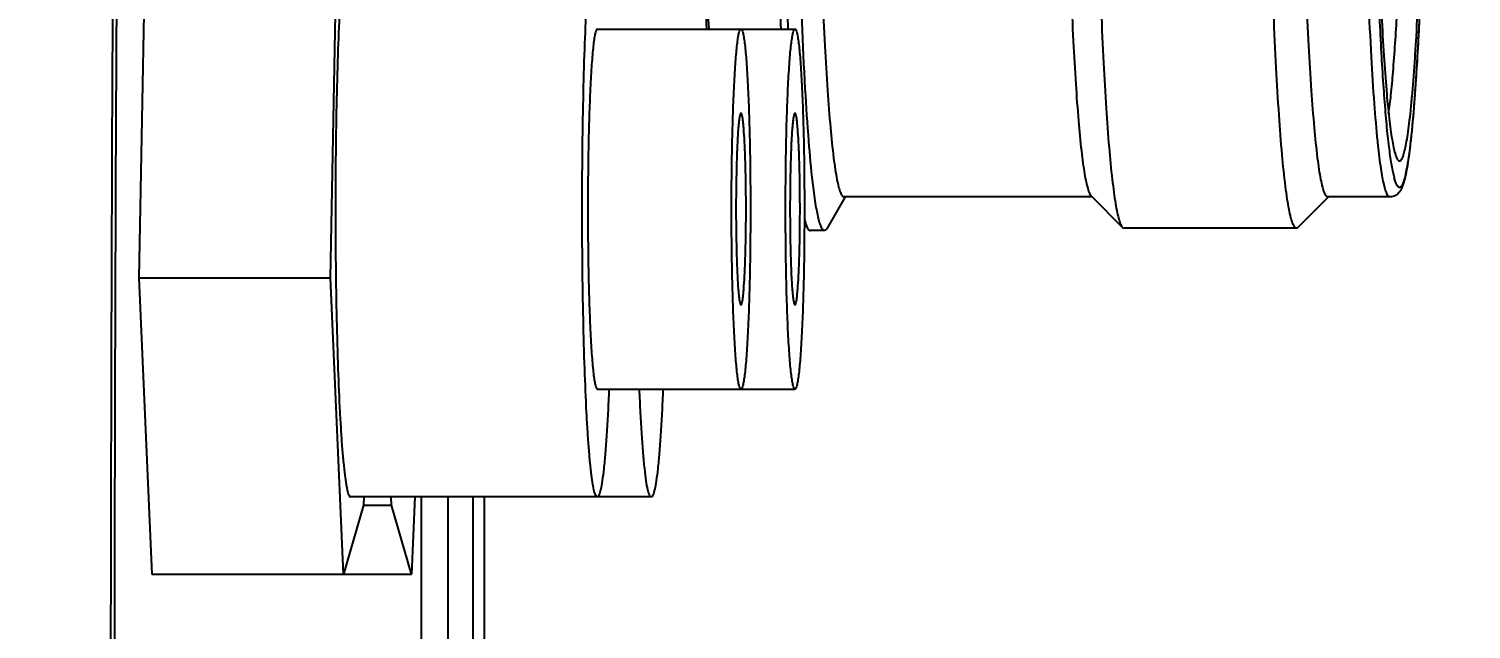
# Model space of a CAD drawing. Header units: millimetres. Extents: x 5828 to 6704, y 123 to 421.
# Drawn here: x 6614.649 to 6616.653, y 234.716 to 235.549 of the extents above; entities that cross this region are included whole.
import ezdxf

# ---------------------------------------------------------------- set-up
doc = ezdxf.new("R2010")
doc.units = ezdxf.units.MM
for name, color, linetype in [('外形图', 7, 'Continuous'), ('尺寸标注', 7, 'Continuous'), ('运动范围', 7, 'Continuous')]:
    doc.layers.add(name, color=color, linetype=linetype)
doc.styles.add('微软雅黑', font='msyh.ttc', dxfattribs={"height": 1.5})
doc.dimstyles.new('尺寸标注_1_15比例', dxfattribs={"dimtxt": 1.5, "dimasz": 1.25, "dimexe": 0.5, "dimexo": 0.4, "dimgap": 0.5, "dimtad": 1, "dimdec": 1, "dimlfac": 15, "dimdsep": 46, "dimtxsty": '微软雅黑', "dimcen": 0.09, "dimadec": 0, "dimazin": 0, "dimtp": 0.01, "dimtm": 0.01, "dimtfac": 1, "dimtdec": 1, "dimtofl": 0, "dimtmove": 0, "dimatfit": 3, "dimfxl": 1, "dimtolj": 1, "dimarcsym": 0})

# ---------------------------------------------------------------- blocks, each defined once
blk = doc.blocks.new('*D964')
at = {"layer": 'Defpoints', "color": 0}
for p in [(6599.8696, 245.0776), (6642.7754, 240.6831), (6560.7519, 234.3658), (6606.9481, 234.3718), (6651.9644, 234.3658)]:
    blk.add_point(p, dxfattribs=at)
at = {"layer": '尺寸标注', "color": 0, "lineweight": -2}
blk.add_arc((6606.914, 234.3658), 12.8206, 15.57922, 174.41148, dxfattribs=at)
at = {"layer": '尺寸标注', "color": 0}
for points in [[(6619.0604, 237.7629), (6619.4668, 237.8551), (6619.5402, 236.59)], [(6593.9463, 235.6245), (6594.3625, 235.6042), (6594.0935, 234.3658)]]:
    blk.add_solid(points, dxfattribs=at)
at = {"layer": '尺寸标注', "color": 0, "insert": (6607.3758, 248.4579), "char_height": 1.5, "attachment_point": 5, "rotation": 358.1233, "style": '微软雅黑'}
blk.add_mtext('\\A1;-\\A1;170%%d', dxfattribs=at)

msp = doc.modelspace()

# ---------------------------------------------------------------- linework, layer by layer
at = {"layer": '外形图'}
for p, q in [((6614.8111, 235.7104), (6614.8015, 235.2033)), ((6615.0678, 235.2033), (6615.0774, 235.7104)), ((6615.4384, 235.5491), (6615.7132, 235.5491)), ((6616.5231, 235.3916), (6616.523, 235.3927)), ((6615.7829, 235.3158), (6615.7579, 235.2723)), ((6616.1261, 235.3158), (6615.7812, 235.3158)), ((6616.1251, 235.3168), (6616.1683, 235.2735)), ((6616.4538, 235.3153), (6616.4121, 235.2735)), ((6616.5399, 235.3158), (6616.4533, 235.3158)), ((6615.7543, 235.2691), (6615.7343, 235.2691)), ((6616.1683, 235.2735), (6616.1704, 235.2725)), ((6616.41, 235.2725), (6616.1704, 235.2725)), ((6614.8015, 235.2033), (6615.0678, 235.2033)), ((6614.8015, 235.2033), (6614.8197, 234.792)), ((6615.086, 234.792), (6615.0678, 235.2033)), ((6615.4384, 235.0491), (6615.7132, 235.0491)), ((6615.1138, 234.8878), (6615.086, 234.792)), ((6615.5135, 234.8991), (6615.0956, 234.8991)), ((6615.114, 234.8991), (6615.1138, 234.8878)), ((6615.1138, 234.8878), (6615.1524, 234.8878)), ((6615.1524, 234.8878), (6615.1522, 234.8991)), ((6615.1801, 234.792), (6615.1524, 234.8878)), ((6615.1849, 234.8991), (6615.1801, 234.792)), ((6615.1939, 234.8991), (6615.1939, 234.1791)), ((6615.2312, 234.1791), (6615.2312, 234.8991)), ((6615.2657, 234.8991), (6615.2657, 234.1791)), ((6615.2814, 234.8991), (6615.2814, 234.1791)), ((6614.8197, 234.792), (6615.1801, 234.792))]:
    msp.add_line(p, q, dxfattribs=at)
for centre, radius, start, end in [((6869.0406, 234.3658), 254.2786, 179.349058, 180.650944), ((6867.1495, 234.3658), 252.3822, 179.349108, 180.650894), ((6867.1323, 234.3658), 252.365, 179.349137, 180.650872), ((6623.4675, 235.8849), 7.8845, 181.70142, 182.4429), ((6622.8971, 235.8891), 7.3117, 181.82197, 182.66549), ((6622.8329, 235.8869), 7.1474, 181.82023, 182.71057), ((6624.0368, 235.9014), 8.3409, 181.7217, 182.4226)]:
    msp.add_arc(centre, radius, start, end, dxfattribs=at)
for points, knots in [([(6616.5851, 236.3841), (6616.5863, 236.3424), (6616.5883, 236.256), (6616.5899, 236.1237), (6616.5902, 235.9879), (6616.589, 235.8539), (6616.587, 235.7456), (6616.5846, 235.6636), (6616.5826, 235.6071), (6616.5803, 235.5546), (6616.5777, 235.5067), (6616.5749, 235.4639), (6616.572, 235.4265), (6616.5689, 235.3949), (6616.566, 235.3723), (6616.5636, 235.3574), (6616.5619, 235.3487), (6616.5601, 235.3415), (6616.5584, 235.336), (6616.5569, 235.3325), (6616.5556, 235.3305), (6616.5547, 235.3296), (6616.5537, 235.3291), (6616.5523, 235.3291), (6616.5505, 235.3307), (6616.5489, 235.3338), (6616.5471, 235.3385), (6616.5454, 235.3448), (6616.5437, 235.3527), (6616.542, 235.3623), (6616.5403, 235.3734), (6616.5386, 235.3862), (6616.5363, 235.4062), (6616.5337, 235.435), (6616.5307, 235.4737), (6616.528, 235.5178), (6616.5255, 235.5669), (6616.5233, 235.6204), (6616.522, 235.6575), (6616.5214, 235.6767)], [0, 0, 0, 0, 0.088903, 0.183932, 0.281462, 0.377772, 0.469186, 0.511957, 0.55222, 0.58959, 0.623713, 0.654265, 0.680959, 0.703545, 0.721822, 0.729296, 0.735642, 0.740855, 0.744939, 0.747921, 0.749026, 0.749905, 0.750613, 0.751252, 0.752808, 0.755248, 0.758755, 0.763381, 0.76914, 0.776031, 0.784044, 0.793165, 0.803376, 0.826973, 0.85462, 0.88606, 0.920997, 0.959097, 1, 1, 1, 1]), ([(6616.5851, 236.3845), (6616.5868, 236.3278), (6616.5892, 236.2101), (6616.5904, 236.0316), (6616.5894, 235.8806), (6616.5873, 235.763), (6616.5852, 235.6808), (6616.5826, 235.6045), (6616.5794, 235.5356), (6616.5759, 235.4752), (6616.5724, 235.4306), (6616.5694, 235.3999), (6616.5672, 235.3808), (6616.565, 235.3644), (6616.5626, 235.3506), (6616.5601, 235.3393), (6616.5576, 235.3313), (6616.5551, 235.3257), (6616.5523, 235.3214), (6616.5474, 235.3172), (6616.5426, 235.3158), (6616.5399, 235.3158)], [0, 0, 0, 0, 0.157726, 0.326922, 0.496058, 0.57698, 0.653612, 0.724647, 0.788884, 0.845249, 0.892827, 0.913089, 0.930913, 0.946265, 0.959164, 0.969732, 0.978393, 0.982403, 0.986765, 0.992461, 1, 1, 1, 1]), ([(6616.5514, 235.3667), (6616.5517, 235.3664), (6616.5524, 235.3659), (6616.5537, 235.3657), (6616.5549, 235.3665), (6616.5566, 235.3686), (6616.5585, 235.3732), (6616.5606, 235.3806), (6616.5627, 235.3907), (6616.5648, 235.4035), (6616.5669, 235.4188), (6616.5689, 235.4367), (6616.5709, 235.4571), (6616.5727, 235.4799), (6616.5746, 235.5049), (6616.5769, 235.5426), (6616.5796, 235.5945), (6616.5823, 235.6621), (6616.5845, 235.7358), (6616.5863, 235.8144), (6616.5874, 235.8966), (6616.5883, 236.0095), (6616.5879, 236.1492), (6616.5861, 236.2606), (6616.5848, 236.315)], [0, 0, 0, 0, 0.001432, 0.002612, 0.003947, 0.005739, 0.011144, 0.019221, 0.030038, 0.043589, 0.059837, 0.078725, 0.100182, 0.124125, 0.150457, 0.179071, 0.242672, 0.313885, 0.39154, 0.474356, 0.560967, 0.649941, 0.829085, 1, 1, 1, 1]), ([(6616.5381, 235.4317), (6616.5393, 235.4402), (6616.5416, 235.4594), (6616.5458, 235.5052), (6616.5503, 235.5757), (6616.5546, 235.6738), (6616.5577, 235.7869), (6616.5597, 235.9103), (6616.5605, 236.0803), (6616.5591, 236.2085), (6616.5571, 236.2933)], [0, 0, 0, 0, 0.030029, 0.066988, 0.160144, 0.275663, 0.408755, 0.553882, 0.704998, 1, 1, 1, 1]), ([(6615.0956, 235.6991), (6615.0946, 235.6991), (6615.0934, 235.6972), (6615.0924, 235.6946), (6615.0909, 235.6894), (6615.0892, 235.6808), (6615.0873, 235.6675), (6615.0855, 235.6508), (6615.0838, 235.6307), (6615.0822, 235.6074), (6615.0801, 235.5706), (6615.0779, 235.5185), (6615.076, 235.4503), (6615.0749, 235.3762), (6615.0745, 235.2991), (6615.0749, 235.2221), (6615.076, 235.148), (6615.0779, 235.0797), (6615.0801, 235.0277), (6615.0822, 234.9909), (6615.0838, 234.9676), (6615.0855, 234.9475), (6615.0873, 234.9307), (6615.0892, 234.9175), (6615.0909, 234.9089), (6615.0924, 234.9037), (6615.0934, 234.9011), (6615.0946, 234.8991), (6615.0956, 234.8991)], [0, 0, 0, 0, 0.003501, 0.006748, 0.011109, 0.023229, 0.039854, 0.060858, 0.086056, 0.115215, 0.14806, 0.223527, 0.309581, 0.402931, 0.5, 0.597069, 0.690419, 0.776473, 0.85194, 0.884785, 0.913944, 0.939142, 0.960146, 0.976771, 0.988891, 0.993252, 0.996499, 1, 1, 1, 1]), ([(6615.4384, 234.8991), (6615.4375, 234.8991), (6615.4363, 234.9011), (6615.4352, 234.9037), (6615.4337, 234.9089), (6615.4321, 234.9175), (6615.4302, 234.9307), (6615.4284, 234.9475), (6615.4267, 234.9676), (6615.425, 234.9909), (6615.4229, 235.0277), (6615.4208, 235.0797), (6615.4189, 235.148), (6615.4178, 235.2221), (6615.4174, 235.2991), (6615.4178, 235.3762), (6615.4189, 235.4503), (6615.4208, 235.5185), (6615.4229, 235.5706), (6615.425, 235.6074), (6615.4267, 235.6307), (6615.4284, 235.6508), (6615.4302, 235.6675), (6615.4321, 235.6808), (6615.4337, 235.6894), (6615.4352, 235.6946), (6615.4363, 235.6972), (6615.4375, 235.6991), (6615.4384, 235.6991)], [0, 0, 0, 0, 0.003501, 0.006748, 0.011109, 0.023229, 0.039854, 0.060858, 0.086056, 0.115215, 0.14806, 0.223527, 0.309581, 0.40293, 0.5, 0.597069, 0.690418, 0.776473, 0.85194, 0.884785, 0.913944, 0.939142, 0.960146, 0.976771, 0.988891, 0.993252, 0.996499, 1, 1, 1, 1]), ([(6616.523, 235.6991), (6616.5237, 235.6761), (6616.5252, 235.6322), (6616.528, 235.5697), (6616.5311, 235.5143), (6616.5345, 235.4669), (6616.5378, 235.4328), (6616.5406, 235.4101), (6616.5426, 235.3966), (6616.5447, 235.3855), (6616.5467, 235.3769), (6616.5487, 235.3709), (6616.5504, 235.3677), (6616.5514, 235.3667)], [0, 0, 0, 0, 0.2064, 0.394294, 0.560816, 0.703423, 0.819972, 0.867928, 0.908777, 0.942397, 0.968728, 0.987816, 1, 1, 1, 1]), ([(6615.7487, 235.6741), (6615.7495, 235.6482), (6615.7512, 235.5987), (6615.7544, 235.5286), (6615.758, 235.4671), (6615.7619, 235.4153), (6615.7657, 235.3786), (6615.7689, 235.3548), (6615.7712, 235.3412), (6615.7735, 235.3305), (6615.7756, 235.3235), (6615.7774, 235.3194), (6615.7787, 235.3171), (6615.7802, 235.3158), (6615.7812, 235.3158)], [0, 0, 0, 0, 0.215491, 0.410425, 0.581504, 0.725842, 0.841041, 0.887123, 0.925291, 0.955446, 0.977588, 0.985724, 0.992006, 1, 1, 1, 1]), ([(6616.1251, 235.3168), (6616.1241, 235.3178), (6616.1223, 235.3212), (6616.1202, 235.3278), (6616.118, 235.337), (6616.1158, 235.3489), (6616.1136, 235.3634), (6616.1106, 235.3879), (6616.1071, 235.4245), (6616.1034, 235.4754), (6616.1, 235.535), (6616.097, 235.6021), (6616.0954, 235.6494), (6616.0946, 235.6741)], [0, 0, 0, 0, 0.012183, 0.03127, 0.0576, 0.091219, 0.132067, 0.180023, 0.296572, 0.43918, 0.605702, 0.793598, 1, 1, 1, 1]), ([(6616.4208, 235.6741), (6616.4216, 235.6482), (6616.4233, 235.5987), (6616.4265, 235.5286), (6616.4301, 235.4671), (6616.4341, 235.4153), (6616.4378, 235.3786), (6616.441, 235.3548), (6616.4433, 235.3412), (6616.4457, 235.3305), (6616.4477, 235.3235), (6616.4495, 235.3194), (6616.4508, 235.3171), (6616.4524, 235.3158), (6616.4533, 235.3158)], [0, 0, 0, 0, 0.215491, 0.410425, 0.581505, 0.725842, 0.841042, 0.887123, 0.925291, 0.955446, 0.977588, 0.985724, 0.992006, 1, 1, 1, 1]), ([(6616.523, 235.3927), (6616.5212, 235.4102), (6616.5179, 235.4493), (6616.5121, 235.5417), (6616.5092, 235.6166), (6616.5075, 235.6699)], [0, 0, 0, 0, 0.190312, 0.423684, 1, 1, 1, 1]), ([(6615.7379, 235.3361), (6615.7357, 235.3551), (6615.7318, 235.3984), (6615.7249, 235.5033), (6615.7215, 235.5892), (6615.7197, 235.6508)], [0, 0, 0, 0, 0.182102, 0.413338, 1, 1, 1, 1]), ([(6616.1359, 235.6525), (6616.1367, 235.6262), (6616.1384, 235.5761), (6616.1416, 235.5049), (6616.1452, 235.4418), (6616.1491, 235.3878), (6616.1528, 235.3489), (6616.1561, 235.323), (6616.1583, 235.3076), (6616.1607, 235.295), (6616.163, 235.2852), (6616.1653, 235.2782), (6616.1672, 235.2746), (6616.1683, 235.2735)], [0, 0, 0, 0, 0.206402, 0.394298, 0.56082, 0.703428, 0.819977, 0.867933, 0.90878, 0.9424, 0.96873, 0.987817, 1, 1, 1, 1]), ([(6616.41, 235.2725), (6616.409, 235.2725), (6616.4074, 235.2739), (6616.406, 235.2763), (6616.4041, 235.2806), (6616.4019, 235.288), (6616.3995, 235.2994), (6616.397, 235.3138), (6616.3936, 235.3391), (6616.3896, 235.378), (6616.3854, 235.4329), (6616.3816, 235.4981), (6616.3782, 235.5724), (6616.3764, 235.6249), (6616.3756, 235.6525)], [0, 0, 0, 0, 0.007994, 0.014276, 0.022412, 0.044554, 0.074709, 0.112877, 0.158959, 0.274158, 0.418496, 0.589575, 0.78451, 1, 1, 1, 1]), ([(6615.4384, 235.5491), (6615.4379, 235.5491), (6615.4366, 235.5472), (6615.4357, 235.5437), (6615.4344, 235.5376), (6615.4333, 235.5294), (6615.4322, 235.5189), (6615.4311, 235.5063), (6615.4301, 235.4918), (6615.4288, 235.4688), (6615.4274, 235.4363), (6615.4262, 235.3936), (6615.4255, 235.3473), (6615.4253, 235.2991), (6615.4255, 235.251), (6615.4262, 235.2047), (6615.4274, 235.162), (6615.4288, 235.1295), (6615.4301, 235.1065), (6615.4311, 235.0919), (6615.4322, 235.0794), (6615.4333, 235.0689), (6615.4344, 235.0607), (6615.4357, 235.0546), (6615.4366, 235.0511), (6615.4379, 235.0491), (6615.4384, 235.0491)], [0, 0, 0, 0, 0.003501, 0.011099, 0.023219, 0.039844, 0.060848, 0.086047, 0.115206, 0.148053, 0.223521, 0.309577, 0.402929, 0.5, 0.597072, 0.690423, 0.776479, 0.851948, 0.884794, 0.913953, 0.939152, 0.960156, 0.976781, 0.988902, 0.996499, 1, 1, 1, 1]), ([(6615.6382, 235.0491), (6615.6376, 235.0491), (6615.6364, 235.0511), (6615.6354, 235.0546), (6615.6341, 235.0607), (6615.633, 235.0689), (6615.6319, 235.0794), (6615.6308, 235.0919), (6615.6298, 235.1065), (6615.6285, 235.1295), (6615.6271, 235.162), (6615.626, 235.2047), (6615.6252, 235.251), (6615.625, 235.2991), (6615.6252, 235.3473), (6615.626, 235.3936), (6615.6271, 235.4363), (6615.6285, 235.4688), (6615.6298, 235.4918), (6615.6308, 235.5063), (6615.6319, 235.5189), (6615.633, 235.5294), (6615.6341, 235.5376), (6615.6354, 235.5437), (6615.6364, 235.5472), (6615.6376, 235.5491), (6615.6382, 235.5491)], [0, 0, 0, 0, 0.003501, 0.011098, 0.023219, 0.039844, 0.060848, 0.086047, 0.115206, 0.148052, 0.223521, 0.309577, 0.402928, 0.5, 0.597071, 0.690423, 0.776479, 0.851947, 0.884793, 0.913953, 0.939152, 0.960156, 0.976781, 0.988901, 0.996499, 1, 1, 1, 1]), ([(6615.6382, 235.5491), (6615.6387, 235.5491), (6615.64, 235.5472), (6615.6409, 235.5437), (6615.6422, 235.5376), (6615.6433, 235.5294), (6615.6444, 235.5189), (6615.6455, 235.5063), (6615.6465, 235.4918), (6615.6478, 235.4688), (6615.6492, 235.4363), (6615.6504, 235.3936), (6615.6511, 235.3473), (6615.6513, 235.2991), (6615.6511, 235.251), (6615.6504, 235.2047), (6615.6492, 235.162), (6615.6478, 235.1295), (6615.6465, 235.1065), (6615.6455, 235.0919), (6615.6444, 235.0794), (6615.6433, 235.0689), (6615.6422, 235.0607), (6615.6409, 235.0546), (6615.64, 235.0511), (6615.6387, 235.0491), (6615.6382, 235.0491)], [0, 0, 0, 0, 0.003501, 0.011098, 0.023219, 0.039844, 0.060848, 0.086047, 0.115206, 0.148052, 0.223521, 0.309577, 0.402928, 0.5, 0.597071, 0.690423, 0.776479, 0.851947, 0.884793, 0.913953, 0.939152, 0.960156, 0.976781, 0.988901, 0.996499, 1, 1, 1, 1]), ([(6615.7132, 235.0491), (6615.7126, 235.0491), (6615.7114, 235.0511), (6615.7104, 235.0546), (6615.7092, 235.0607), (6615.708, 235.0689), (6615.7069, 235.0794), (6615.7058, 235.0919), (6615.7048, 235.1065), (6615.7035, 235.1295), (6615.7021, 235.162), (6615.701, 235.2047), (6615.7003, 235.251), (6615.7, 235.2991), (6615.7003, 235.3473), (6615.701, 235.3936), (6615.7021, 235.4363), (6615.7035, 235.4688), (6615.7048, 235.4918), (6615.7058, 235.5063), (6615.7069, 235.5189), (6615.708, 235.5294), (6615.7092, 235.5376), (6615.7104, 235.5437), (6615.7114, 235.5472), (6615.7126, 235.5491), (6615.7132, 235.5491)], [0, 0, 0, 0, 0.003501, 0.011098, 0.023219, 0.039844, 0.060848, 0.086047, 0.115206, 0.148052, 0.223521, 0.309577, 0.402928, 0.5, 0.597071, 0.690423, 0.776479, 0.851947, 0.884793, 0.913953, 0.939152, 0.960156, 0.976781, 0.988901, 0.996499, 1, 1, 1, 1]), ([(6615.7132, 235.5491), (6615.7138, 235.5491), (6615.715, 235.5472), (6615.7159, 235.5437), (6615.7172, 235.5376), (6615.7183, 235.5294), (6615.7195, 235.5189), (6615.7205, 235.5063), (6615.7215, 235.4918), (6615.7229, 235.4688), (6615.7242, 235.4363), (6615.7254, 235.3936), (6615.7261, 235.3473), (6615.7263, 235.2991), (6615.7261, 235.251), (6615.7254, 235.2047), (6615.7242, 235.162), (6615.7229, 235.1295), (6615.7215, 235.1065), (6615.7205, 235.0919), (6615.7195, 235.0794), (6615.7183, 235.0689), (6615.7172, 235.0607), (6615.7159, 235.0546), (6615.715, 235.0511), (6615.7138, 235.0491), (6615.7132, 235.0491)], [0, 0, 0, 0, 0.003501, 0.011098, 0.023219, 0.039844, 0.060848, 0.086047, 0.115206, 0.148052, 0.223521, 0.309577, 0.402928, 0.5, 0.597071, 0.690423, 0.776479, 0.851947, 0.884793, 0.913953, 0.939152, 0.960156, 0.976781, 0.988901, 0.996499, 1, 1, 1, 1]), ([(6615.6382, 235.4325), (6615.6378, 235.4325), (6615.6372, 235.4314), (6615.6367, 235.4296), (6615.636, 235.4263), (6615.6354, 235.4219), (6615.6348, 235.4164), (6615.634, 235.4067), (6615.6331, 235.3922), (6615.6323, 235.3723), (6615.6317, 235.3495), (6615.6313, 235.3248), (6615.6311, 235.2991), (6615.6313, 235.2735), (6615.6317, 235.2488), (6615.6323, 235.226), (6615.6331, 235.2061), (6615.634, 235.1915), (6615.6348, 235.1819), (6615.6354, 235.1763), (6615.636, 235.172), (6615.6367, 235.1687), (6615.6372, 235.1668), (6615.6378, 235.1658), (6615.6382, 235.1658)], [0, 0, 0, 0, 0.003501, 0.011099, 0.023219, 0.039844, 0.060849, 0.086047, 0.148052, 0.223521, 0.309577, 0.402929, 0.5, 0.597072, 0.690424, 0.77648, 0.851949, 0.913953, 0.939152, 0.960156, 0.976781, 0.988901, 0.996499, 1, 1, 1, 1]), ([(6615.6382, 235.1658), (6615.6385, 235.1658), (6615.6391, 235.1668), (6615.6396, 235.1687), (6615.6403, 235.172), (6615.6409, 235.1763), (6615.6415, 235.1819), (6615.6423, 235.1915), (6615.6432, 235.2061), (6615.644, 235.226), (6615.6447, 235.2488), (6615.6451, 235.2735), (6615.6452, 235.2991), (6615.6451, 235.3248), (6615.6447, 235.3495), (6615.644, 235.3723), (6615.6432, 235.3922), (6615.6423, 235.4067), (6615.6415, 235.4164), (6615.6409, 235.4219), (6615.6403, 235.4263), (6615.6396, 235.4296), (6615.6391, 235.4314), (6615.6385, 235.4325), (6615.6382, 235.4325)], [0, 0, 0, 0, 0.003501, 0.011099, 0.023219, 0.039844, 0.060849, 0.086047, 0.148052, 0.223521, 0.309577, 0.402929, 0.5, 0.597072, 0.690424, 0.77648, 0.851949, 0.913953, 0.939152, 0.960156, 0.976781, 0.988901, 0.996499, 1, 1, 1, 1]), ([(6615.7132, 235.4325), (6615.7129, 235.4325), (6615.7122, 235.4314), (6615.7117, 235.4296), (6615.711, 235.4263), (6615.7104, 235.4219), (6615.7098, 235.4164), (6615.709, 235.4067), (6615.7081, 235.3922), (6615.7073, 235.3723), (6615.7067, 235.3495), (6615.7063, 235.3248), (6615.7062, 235.2991), (6615.7063, 235.2735), (6615.7067, 235.2488), (6615.7073, 235.226), (6615.7081, 235.2061), (6615.709, 235.1915), (6615.7098, 235.1819), (6615.7104, 235.1763), (6615.711, 235.172), (6615.7117, 235.1687), (6615.7122, 235.1668), (6615.7129, 235.1658), (6615.7132, 235.1658)], [0, 0, 0, 0, 0.003501, 0.011099, 0.023219, 0.039844, 0.060849, 0.086047, 0.148052, 0.223521, 0.309577, 0.402929, 0.5, 0.597072, 0.690424, 0.77648, 0.851949, 0.913953, 0.939152, 0.960156, 0.976781, 0.988901, 0.996499, 1, 1, 1, 1]), ([(6615.7132, 235.1658), (6615.7135, 235.1658), (6615.7141, 235.1668), (6615.7146, 235.1687), (6615.7153, 235.172), (6615.7159, 235.1763), (6615.7165, 235.1819), (6615.7173, 235.1915), (6615.7182, 235.2061), (6615.7191, 235.226), (6615.7197, 235.2488), (6615.7201, 235.2735), (6615.7202, 235.2991), (6615.7201, 235.3248), (6615.7197, 235.3495), (6615.7191, 235.3723), (6615.7182, 235.3922), (6615.7173, 235.4067), (6615.7165, 235.4164), (6615.7159, 235.4219), (6615.7153, 235.4263), (6615.7146, 235.4296), (6615.7141, 235.4314), (6615.7135, 235.4325), (6615.7132, 235.4325)], [0, 0, 0, 0, 0.003501, 0.011099, 0.023219, 0.039844, 0.060849, 0.086047, 0.148052, 0.223521, 0.309577, 0.402929, 0.5, 0.597072, 0.690424, 0.77648, 0.851949, 0.913953, 0.939152, 0.960156, 0.976781, 0.988901, 0.996499, 1, 1, 1, 1]), ([(6616.5399, 235.3158), (6616.539, 235.3158), (6616.5377, 235.3168), (6616.5365, 235.3186), (6616.5349, 235.3218), (6616.5331, 235.3273), (6616.531, 235.3357), (6616.5289, 235.3465), (6616.526, 235.3653), (6616.5242, 235.3806), (6616.5231, 235.3916)], [0, 0, 0, 0, 0.031501, 0.055014, 0.085014, 0.165852, 0.275407, 0.413891, 0.581119, 1, 1, 1, 1]), ([(6615.7543, 235.2691), (6615.7535, 235.2691), (6615.7522, 235.27), (6615.751, 235.2716), (6615.7495, 235.2744), (6615.7477, 235.2793), (6615.7457, 235.2867), (6615.7437, 235.2962), (6615.7408, 235.3128), (6615.7391, 235.3264), (6615.7379, 235.3361)], [0, 0, 0, 0, 0.033582, 0.057679, 0.088028, 0.169046, 0.278317, 0.416209, 0.582668, 1, 1, 1, 1]), ([(6615.7262, 235.285), (6615.7268, 235.2827), (6615.7279, 235.2786), (6615.7297, 235.2741), (6615.7311, 235.2715), (6615.7323, 235.2699), (6615.7336, 235.2691), (6615.7343, 235.2691)], [0, 0, 0, 0, 0.390687, 0.680913, 0.790019, 0.877059, 1, 1, 1, 1]), ([(6615.7579, 235.2723), (6615.7576, 235.2718), (6615.7568, 235.2705), (6615.7554, 235.2691), (6615.7543, 235.2691)], [0, 0, 0, 0, 0.336689, 1, 1, 1, 1]), ([(6616.4121, 235.2735), (6616.412, 235.2734), (6616.4114, 235.2728), (6616.4106, 235.2725), (6616.41, 235.2725)], [0, 0, 0, 0, 0.293173, 1, 1, 1, 1]), ([(6615.4548, 235.0488), (6615.4543, 235.0377), (6615.4533, 235.0167), (6615.4516, 234.9871), (6615.4497, 234.9614), (6615.4477, 234.94), (6615.4457, 234.9229), (6615.4436, 234.9106), (6615.4416, 234.9033), (6615.44, 234.8999), (6615.4389, 234.8991), (6615.4384, 234.8991)], [0, 0, 0, 0, 0.219511, 0.415759, 0.586326, 0.729136, 0.842497, 0.925186, 0.976702, 0.991254, 1, 1, 1, 1]), ([(6615.5135, 234.8991), (6615.513, 234.8991), (6615.5119, 234.8999), (6615.5103, 234.9033), (6615.5083, 234.9106), (6615.5062, 234.9229), (6615.5041, 234.94), (6615.5022, 234.9614), (6615.5003, 234.9871), (6615.4986, 235.0167), (6615.4976, 235.0377), (6615.4971, 235.0488)], [0, 0, 0, 0, 0.008746, 0.023297, 0.074814, 0.157502, 0.270864, 0.413674, 0.584241, 0.780489, 1, 1, 1, 1]), ([(6615.5298, 235.0488), (6615.5293, 235.0377), (6615.5283, 235.0167), (6615.5266, 234.9871), (6615.5247, 234.9614), (6615.5228, 234.94), (6615.5207, 234.9229), (6615.5186, 234.9106), (6615.5167, 234.9033), (6615.515, 234.8999), (6615.5139, 234.8991), (6615.5135, 234.8991)], [0, 0, 0, 0, 0.219511, 0.415759, 0.586326, 0.729136, 0.842497, 0.925186, 0.976702, 0.991254, 1, 1, 1, 1])]:
    msp.add_open_spline(points, degree=3, knots=knots, dxfattribs=at)
at = {"layer": '运动范围', "color": 0}
msp.add_arc((6606.9481, 234.3658), 36.38, 10, 350, dxfattribs=at)

# ---------------------------------------------------------------- dimensions: what is measured, and where the dimension line sits
at = {"layer": '尺寸标注'}
dim = msp.add_angular_dim_2l(base=(6599.8696, 245.0776), line1=((6560.7519, 234.3658), (6651.9644, 234.3658)), line2=((6642.7754, 240.6831), (6606.9481, 234.3718)), text='\\A1;-<>', dimstyle='尺寸标注_1_15比例', override={"dimtxsty": '微软雅黑'}, dxfattribs=at)
dim.commit()
dim.dimension.update_dxf_attribs({"geometry": '*D964', "text_midpoint": (6607.3339, 247.1795), "dimtype": 162})

doc.saveas('drawing.dxf')
